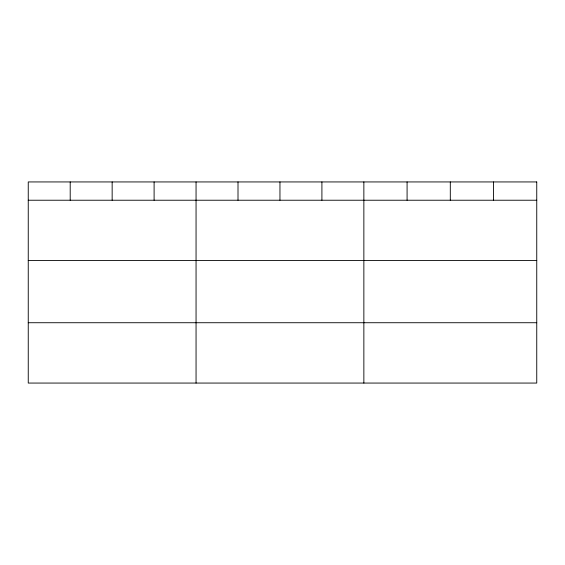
<?xml version="1.0" encoding="UTF-8"?>
<svg xmlns="http://www.w3.org/2000/svg" width="565" height="565" viewBox="0 0 565 565"><rect width="100%" height="100%" fill="white"/><g stroke="black" fill="none" stroke-linecap="round" stroke-linejoin="round"><path stroke-width="0.85" d="M28.25 200.229L536.75 200.229M28.25 260.564L536.75 260.564M28.25 322.728L536.75 322.728M493.527 181.937L493.527 200.229M450.305 181.937L450.305 200.229M407.082 181.937L407.082 200.229M363.86 181.937L363.86 383.063M321.909 181.937L321.909 200.229M279.957 181.937L279.957 200.229M238.006 181.937L238.006 200.229M196.055 181.937L196.055 383.063M154.104 181.937L154.104 200.229M112.153 181.937L112.153 200.229M70.201 181.937L70.201 200.229M536.75 181.937L28.25 181.937L28.25 383.063L536.75 383.063L536.75 181.937"/></g></svg>
